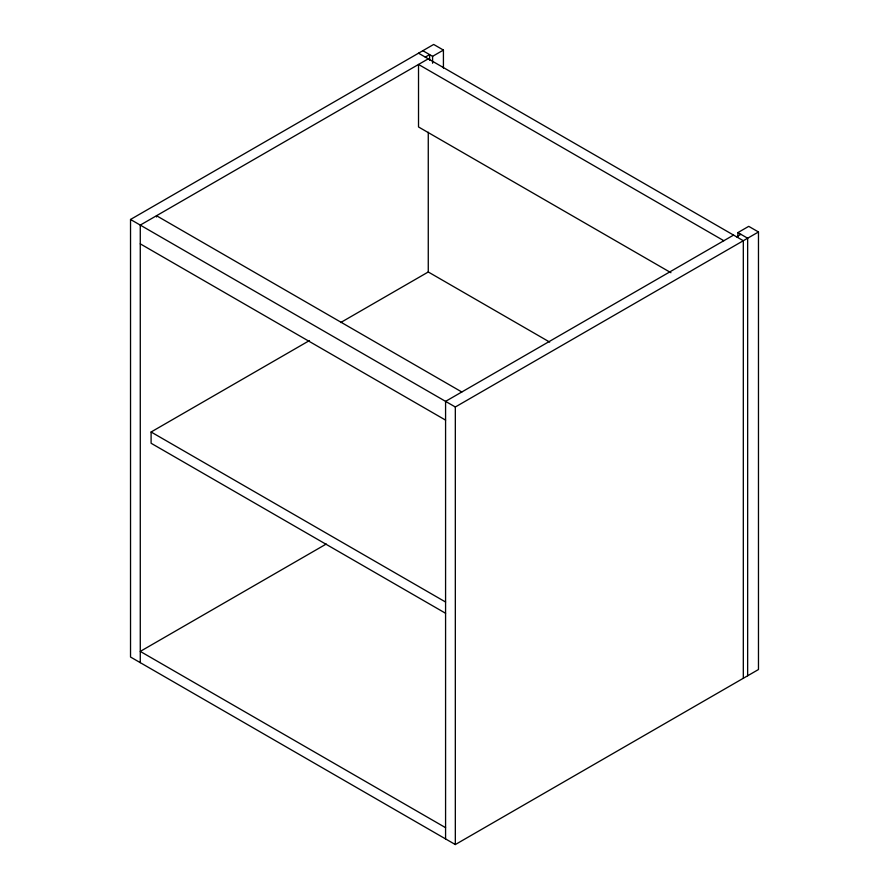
<?xml version="1.0" encoding="UTF-8"?>
<svg xmlns="http://www.w3.org/2000/svg" width="889" height="889" viewBox="0 0 889 889"><rect width="100%" height="100%" fill="white"/><g stroke="black" fill="none" stroke-linecap="round" stroke-linejoin="round"><path stroke-width="1.33" d="M737.903 236.752L737.903 232.596L748.727 226.351L758.473 231.973L758.473 669.528L455.324 844.55L130.527 657.027L130.527 219.472L433.676 44.45L443.422 50.073L443.422 68.075M425.286 57.107L429.609 54.607L429.609 60.141M428.265 58.83L140.273 225.095L140.273 662.649M422.842 50.695L432.587 56.329L443.422 50.073M445.589 613.277L151.097 443.255L151.097 431.998L309.472 340.554M340.676 322.551L428.265 271.978L549.669 342.076M733.569 235.096L445.578 401.361L445.578 838.927M736.548 236.818L740.881 234.318M130.527 219.472L455.324 406.995L758.473 231.973M326.263 544.024L140.273 651.404L445.578 827.67M737.903 232.596L747.649 238.219L747.649 675.784M418.519 53.196L743.315 240.719L743.315 678.285M723.824 240.719L418.519 64.453L418.519 126.96L670.939 272.701M461.824 391.993L156.508 215.716L156.508 216.972M140.273 243.853L445.578 420.119M151.097 431.998L445.589 602.02M455.324 406.995L455.324 844.55M432.587 56.329L432.587 63.252M428.265 132.217L428.265 272.067"/></g></svg>
